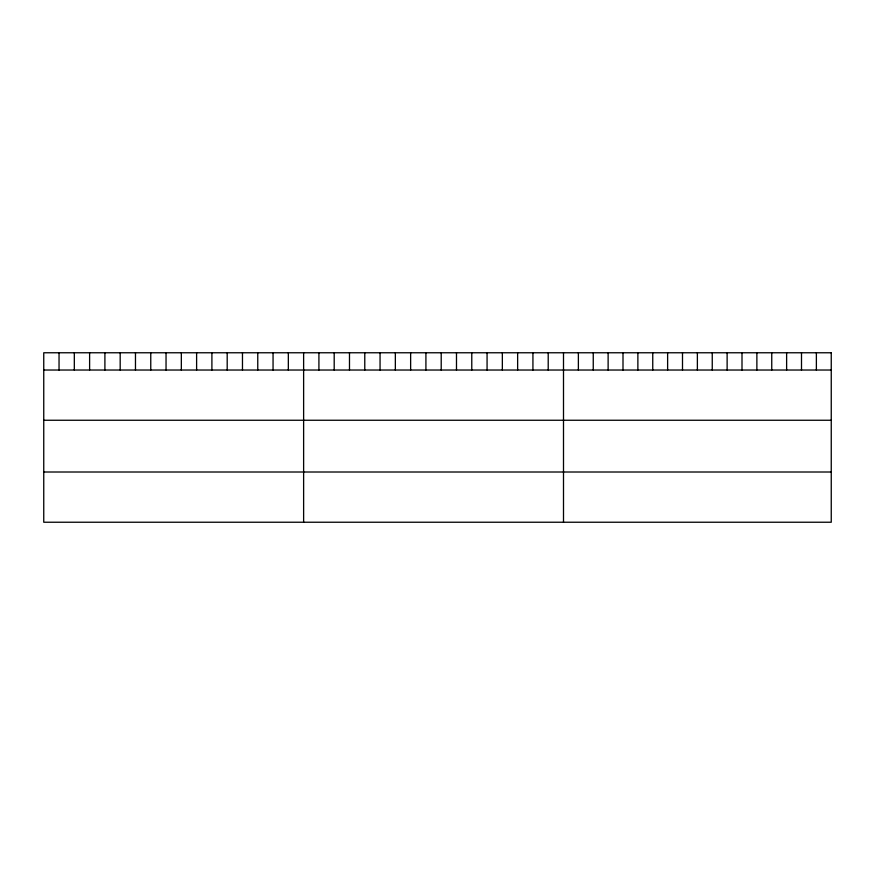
<?xml version="1.0" encoding="UTF-8"?>
<svg xmlns="http://www.w3.org/2000/svg" width="875" height="875" viewBox="0 0 875 875"><rect width="100%" height="100%" fill="white"/><g stroke="black" fill="none" stroke-linecap="round" stroke-linejoin="round"><path stroke-width="1.31" d="M43.75 370.027L831.25 370.027M43.75 420.252L831.25 420.252M43.75 472.008L831.25 472.008M816.375 352.767L816.375 370.027M801.5 352.767L801.5 370.027M786.625 352.767L786.625 370.027M771.75 352.767L771.75 370.027M756.875 352.767L756.875 370.027M742 352.767L742 370.027M727.125 352.767L727.125 370.027M712.25 352.767L712.25 370.027M697.375 352.767L697.375 370.027M682.5 352.767L682.5 370.027M667.625 352.767L667.625 370.027M652.75 352.767L652.75 370.027M637.875 352.767L637.875 370.027M623 352.767L623 370.027M608.125 352.767L608.125 370.027M593.25 352.767L593.25 370.027M578.375 352.767L578.375 370.027M563.5 352.767L563.5 522.233M548.209 352.767L548.209 370.027M532.93 352.767L532.93 370.027M517.639 352.767L517.639 370.027M502.348 352.767L502.348 370.027M487.069 352.767L487.069 370.027M471.778 352.767L471.778 370.027M456.488 352.767L456.488 370.027M441.208 352.767L441.208 370.027M425.917 352.767L425.917 370.027M410.637 352.767L410.637 370.027M395.347 352.767L395.347 370.027M380.056 352.767L380.056 370.027M364.777 352.767L364.777 370.027M349.486 352.767L349.486 370.027M334.195 352.767L334.195 370.027M318.916 352.767L318.916 370.027M303.625 352.767L303.625 522.233M288.334 352.767L288.334 370.027M273.055 352.767L273.055 370.027M257.764 352.767L257.764 370.027M242.473 352.767L242.473 370.027M227.194 352.767L227.194 370.027M211.903 352.767L211.903 370.027M196.612 352.767L196.612 370.027M181.333 352.767L181.333 370.027M166.042 352.767L166.042 370.027M150.763 352.767L150.763 370.027M135.472 352.767L135.472 370.027M120.181 352.767L120.181 370.027M104.902 352.767L104.902 370.027M89.611 352.767L89.611 370.027M74.32 352.767L74.32 370.027M59.041 352.767L59.041 370.027M831.25 352.767L43.75 352.767L43.75 522.233L831.25 522.233L831.25 352.767"/></g></svg>
